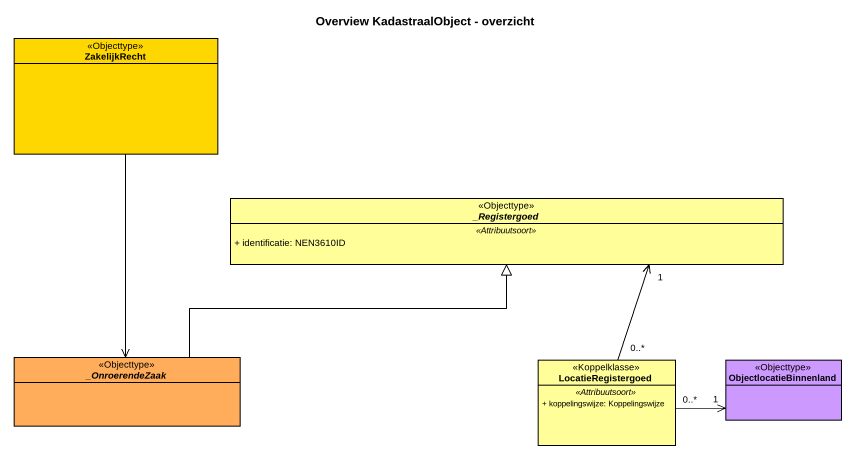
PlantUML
@startuml
title Overview KadastraalObject - overzicht
hide circle
hide empty members
skinparam classAttributeIconSize 0
class ZakelijkRecht <<Objecttype>> #FFD700
abstract class "_Registergoed" as Registergoed <<Objecttype>> #FFFE99 {
  .. <<Attribuutsoort>> ..
  + identificatie: NEN3610ID
}
abstract class "_OnroerendeZaak" as OnroerendeZaak <<Objecttype>> #FFAD5B
class LocatieRegistergoed <<Koppelklasse>> #FFFE99 {
  .. <<Attribuutsoort>> ..
  + koppelingswijze: Koppelingswijze
}
class ObjectlocatieBinnenland <<Objecttype>> #CC99FF
ZakelijkRecht --> OnroerendeZaak
OnroerendeZaak -right-|> Registergoed
LocatieRegistergoed "0..*" -up-> "1" Registergoed
LocatieRegistergoed "0..*" -right-> "1" ObjectlocatieBinnenland
@enduml
